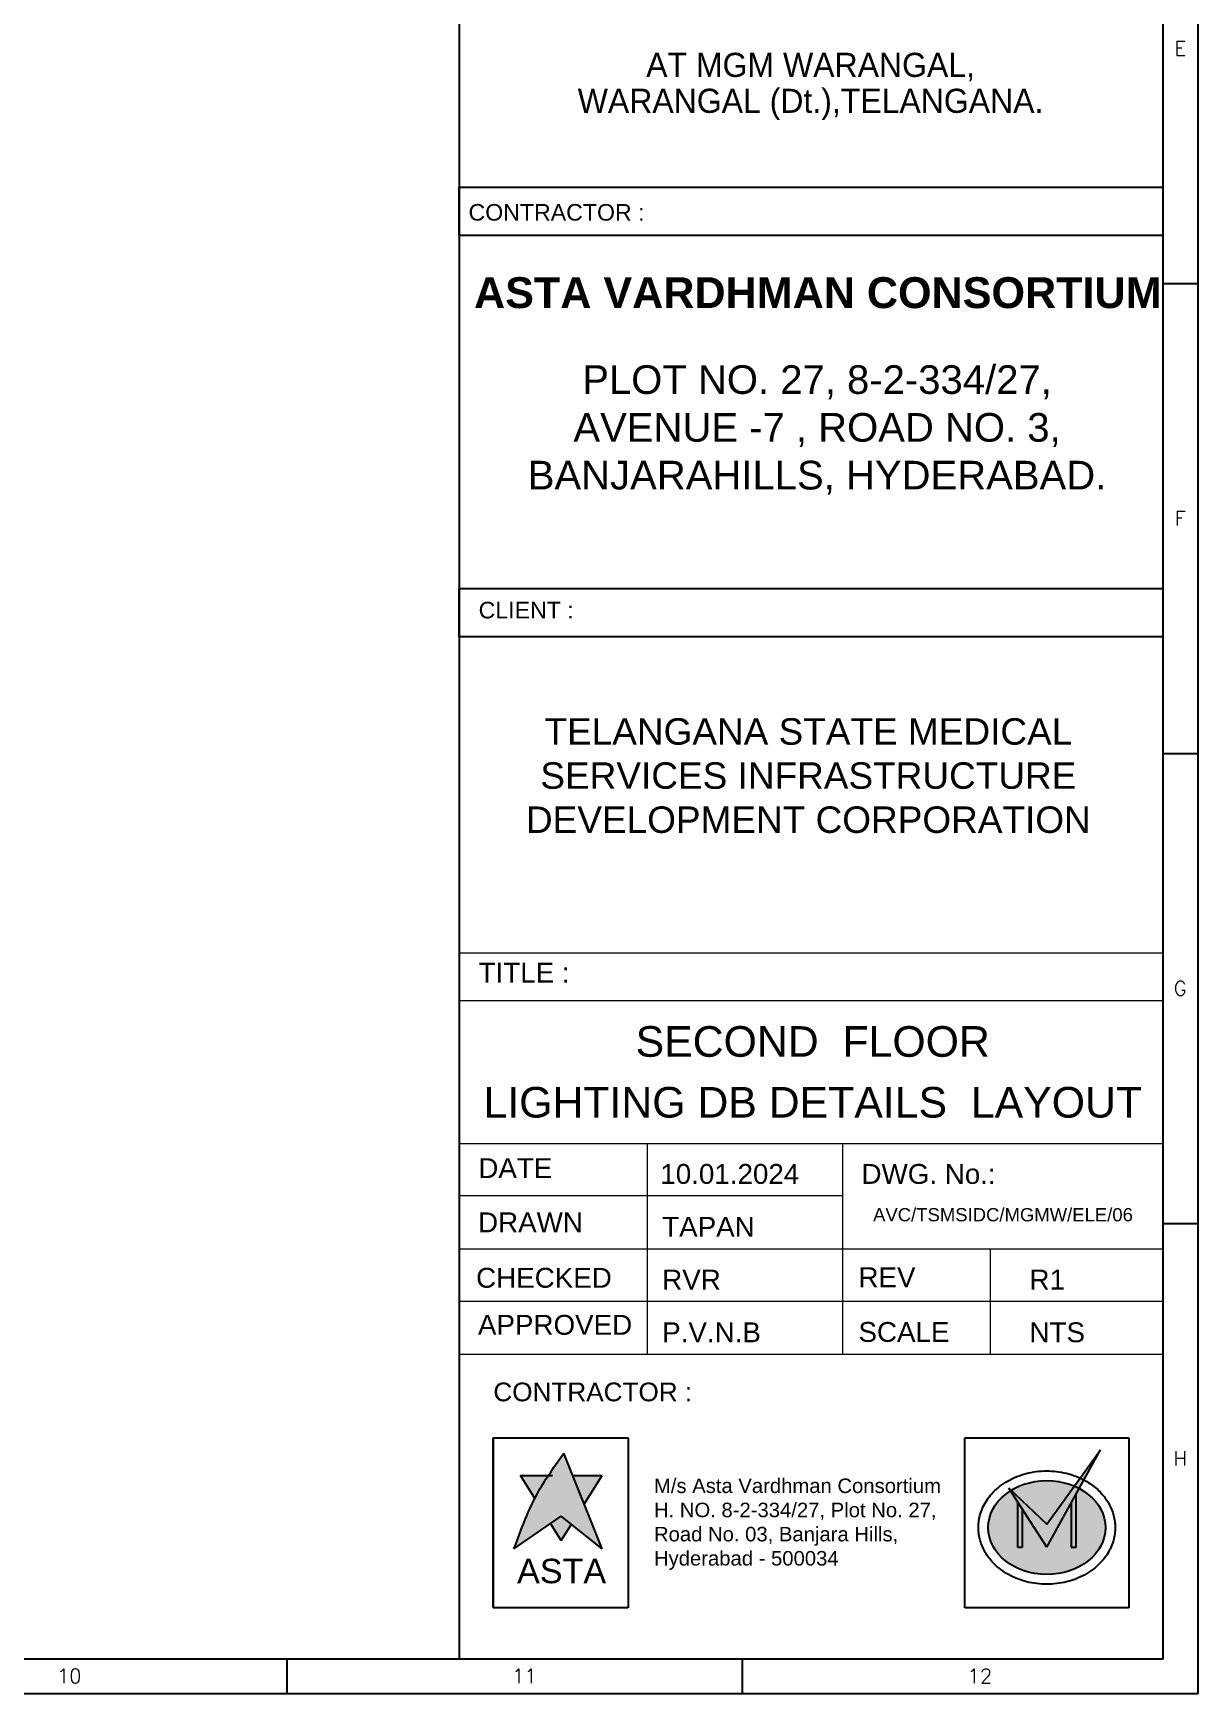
# Model space of a CAD drawing. Extents: x 2982526 to 3410143, y -1442121 to -1332990.
# Drawn here: x 3232827 to 3246031, y -1442121 to -1423292 of the extents above; entities that cross this region are included whole.
import ezdxf
from ezdxf.enums import TextEntityAlignment as Align

# ---------------------------------------------------------------- set-up
doc = ezdxf.new("R2010")
doc.units = 0
doc.header["$MEASUREMENT"] = 0
doc.linetypes.add('1', pattern=[0, 0, 0])
doc.layers.get('0').update_dxf_attribs({"color": 6, "linetype": '1'})
doc.layers.add('ELE-LIGHTING WIRING', color=7, linetype='Continuous', true_color=0x63d7b6)
doc.layers.add('LOGO', color=250, linetype='1')
doc.layers.add('TITLE', color=7, linetype='Continuous')
doc.styles.add('ARIAL', font='arial.ttf')
doc.styles.add('ROMANS', font='romans.shx')

# ---------------------------------------------------------------- blocks, each defined once
blk = doc.blocks.new('ASDDD')
at = {"layer": 'TITLE', "color": 7}
for p, q in [((3270971, -1404164), (3270971, -1442121)), ((3270971, -1426132), (3270580, -1426132)), ((3270971, -1431462), (3270580, -1431462)), ((3270971, -1436791), (3270580, -1436791)), ((3270971, -1442121), (3233596, -1442121))]:
    blk.add_line(p, q, dxfattribs=at)
at = {"layer": 'TITLE'}
for q in [(3270580, -1404556), (3233962, -1441730)]:
    blk.add_line((3270580, -1441730), q, dxfattribs=at)
at = {"layer": 'TITLE', "color": 0}
for p, q in [((3260647, -1442121), (3260647, -1441730)), ((3265809, -1442121), (3265809, -1441730))]:
    blk.add_line(p, q, dxfattribs=at)
at = {"layer": 'TITLE', "color": 7, "style": 'ROMANS', "width": 1}
for s, p in [('E', (3270771, -1423463)), ('F', (3270771, -1428792)), ('G', (3270771, -1434122)), ('H', (3270771, -1439452))]:
    blk.add_text(s, height=162, dxfattribs=at).set_placement(p, align=Align.MIDDLE)
at = {"layer": 'TITLE', "color": 0, "style": 'ROMANS', "width": 1}
for s, p in [('10', (3258176, -1441920)), ('11', (3263338, -1441920)), ('12', (3268500, -1441920))]:
    blk.add_text(s, height=162.3, dxfattribs=at).set_placement(p, align=Align.MIDDLE)
blk = doc.blocks.new('IVF-CONTRACTOR')
at = {"layer": 'LOGO', "lineweight": -3, "true_color": 0x293189}
h = blk.add_hatch(color=177, dxfattribs=at)
h.dxf.hatch_style = 1
edge = h.paths.add_edge_path()
edge.add_spline(control_points=[(3037286, -1386527), (3037185, -1386667), (3036944, -1387001), (3036801, -1387388), (3036719, -1387609)], knot_values=[0, 0, 0, 0, 519.520055, 1226.818077, 1226.818077, 1226.818077, 1226.818077], degree=3, periodic=0)
edge.add_line((3036719, -1387609), (3037255, -1387240))
edge.add_line((3037255, -1387240), (3037717, -1387609))
edge.add_line((3037717, -1387609), (3037286, -1386527))
at = {"layer": 'LOGO', "true_color": 0xed1f24}
h = blk.add_hatch(color=240, dxfattribs=at)
h.dxf.hatch_style = 1
edge = h.paths.add_edge_path()
edge.add_line((3042760, -1387590), (3043125, -1386925))
edge.add_ellipse((3042760, -1387369), major_axis=(-665, 0), ratio=0.800236, start_angle=-123.3804, end_angle=-117.8517)
edge.add_line((3043070, -1386899), (3042760, -1387331))
edge.add_line((3042760, -1387331), (3042356, -1386946))
edge.add_ellipse((3042760, -1387369), major_axis=(-665, 0), ratio=0.800236, start_angle=-52.6357, end_angle=-51.8324)
edge.add_line((3042349, -1386951), (3042760, -1387590))
edge = h.paths.add_edge_path()
edge.add_spline(control_points=[(3043179, -1386828), (3043165, -1386821), (3043150, -1386814), (3043136, -1386807)], knot_values=[-2.156071, -2.156071, -2.156071, -2.156071, -2.090953, -2.090953, -2.090953, -2.090953], degree=3, periodic=0)
edge.add_line((3043136, -1386807), (3043070, -1386899))
edge.add_ellipse((3042760, -1387369), major_axis=(-665, 0), ratio=0.800236, start_angle=-123.3804, end_angle=-117.8517, ccw=False)
edge.add_line((3043125, -1386925), (3043179, -1386828))
edge = h.paths.add_edge_path()
edge.add_line((3043367, -1386486), (3043136, -1386807))
edge.add_spline(control_points=[(3043136, -1386807), (3043150, -1386814), (3043165, -1386821), (3043179, -1386828)], knot_values=[-2.156071, -2.156071, -2.156071, -2.156071, -2.090953, -2.090953, -2.090953, -2.090953], degree=3, periodic=0)
edge.add_line((3043179, -1386828), (3043367, -1386486))
at = {"layer": 'LOGO', "lineweight": -3, "true_color": 0xc7c8ca}
h = blk.add_hatch(color=9, dxfattribs=at)
h.dxf.hatch_style = 1
edge = h.paths.add_edge_path()
edge.add_spline(control_points=[(3036953, -1387033), (3036967, -1387008), (3037022, -1386919), (3037088, -1386836), (3037139, -1386779)], knot_values=[3356.588859, 3356.588859, 3356.588859, 3356.588859, 3831.174934, 5081.098827, 5081.098827, 5081.098827, 5081.098827], degree=3, periodic=0)
edge.add_line((3037139, -1386779), (3036793, -1386779))
edge.add_line((3036793, -1386779), (3036953, -1387033))
h.paths.add_polyline_path([(3037717, -1386779), (3037386, -1386779), (3037515, -1387102)])
h.paths.add_polyline_path([(3037370, -1387332), (3037255, -1387240), (3037134, -1387323), (3037255, -1387517)])
at = {"layer": 'LOGO', "true_color": 0x139b48}
h = blk.add_hatch(color=114, dxfattribs=at)
h.dxf.hatch_style = 1
edge = h.paths.add_edge_path()
edge.add_ellipse((3042760, -1387369), major_axis=(-665, 0), ratio=0.800236, start_angle=-51.8324, end_angle=236.6196)
edge.add_line((3043125, -1386925), (3043091, -1386988))
edge.add_line((3043091, -1386988), (3043091, -1387590))
edge.add_line((3043091, -1387590), (3043036, -1387590))
edge.add_line((3043036, -1387590), (3043036, -1387088))
edge.add_line((3043036, -1387088), (3042760, -1387590))
edge.add_line((3042760, -1387590), (3042484, -1387160))
edge.add_line((3042484, -1387160), (3042484, -1387590))
edge.add_line((3042484, -1387590), (3042428, -1387590))
edge.add_line((3042428, -1387590), (3042428, -1387075))
edge.add_line((3042428, -1387075), (3042349, -1386951))
edge = h.paths.add_edge_path()
edge.add_ellipse((3042760, -1387369), major_axis=(-665, 0), ratio=0.800236, start_angle=-117.8517, end_angle=-52.6357)
edge.add_line((3042356, -1386946), (3042760, -1387331))
edge.add_line((3042760, -1387331), (3043070, -1386899))
at = {"layer": 'LOGO', "true_color": 0xed1f24}
h = blk.add_hatch(color=240, dxfattribs=at)
h.dxf.hatch_style = 1
edge = h.paths.add_edge_path()
edge.add_line((3042329, -1386921), (3042349, -1386951))
edge.add_ellipse((3042760, -1387369), major_axis=(-665, 0), ratio=0.800236, start_angle=-52.6357, end_angle=-51.8324, ccw=False)
edge.add_line((3042356, -1386946), (3042329, -1386921))
at = {"layer": 'LOGO', "true_color": 0x000000}
h = blk.add_hatch(color=18, dxfattribs=at)
h.dxf.hatch_style = 1
h.paths.add_polyline_path([(3042484, -1387160), (3042428, -1387075), (3042428, -1387590), (3042484, -1387590)])
h.paths.add_polyline_path([(3043036, -1387590), (3043091, -1387590), (3043091, -1386988), (3043036, -1387088)])
at = {"layer": 'LOGO', "color": 18, "lineweight": -3, "true_color": 0x000000}
for p, q in [((3036484, -1386350), (3038013, -1386350)), ((3036484, -1388267), (3036484, -1386350)), ((3036485, -1386350), (3038009, -1386350)), ((3036485, -1388278), (3036485, -1386350)), ((3038013, -1386350), (3038013, -1388267)), ((3041829, -1386350), (3043688, -1386350)), ((3043688, -1386350), (3043688, -1388278)), ((3038011, -1388278), (3036483, -1388278))]:
    blk.add_line(p, q, dxfattribs=at)
at = {"layer": 'LOGO', "color": 18, "true_color": 0x000000}
for p, q in [((3036485, -1386350), (3038009, -1386350)), ((3036485, -1388278), (3036485, -1386350)), ((3036485, -1388278), (3036485, -1386350)), ((3036485, -1386350), (3038009, -1386350)), ((3038013, -1386350), (3038013, -1388278)), ((3041829, -1386350), (3043688, -1386350)), ((3041829, -1388278), (3041829, -1386350)), ((3043688, -1386350), (3043688, -1388278)), ((3042760, -1387590), (3043367, -1386486)), ((3042760, -1387331), (3043367, -1386486)), ((3042760, -1387590), (3042329, -1386921)), ((3042329, -1386921), (3042760, -1387331)), ((3042428, -1387075), (3042428, -1387590)), ((3043036, -1387088), (3043036, -1387590)), ((3043091, -1387590), (3043091, -1386988)), ((3042484, -1387590), (3042484, -1387160)), ((3042428, -1387590), (3042484, -1387590)), ((3043036, -1387590), (3043091, -1387590)), ((3038009, -1388278), (3036485, -1388278)), ((3043688, -1388278), (3041829, -1388278))]:
    blk.add_line(p, q, dxfattribs=at)
at = {"layer": 'LOGO', "color": 251, "lineweight": -3, "true_color": 0x636466}
for p, q in [((3037717, -1387609), (3037286, -1386527)), ((3036793, -1386779), (3037155, -1386779)), ((3036953, -1387033), (3036793, -1386779)), ((3037386, -1386779), (3037717, -1386779)), ((3037515, -1387102), (3037717, -1386779)), ((3036719, -1387609), (3037255, -1387240)), ((3037255, -1387517), (3037134, -1387323)), ((3037717, -1387609), (3037255, -1387240)), ((3037255, -1387517), (3037370, -1387332))]:
    blk.add_line(p, q, dxfattribs=at)
at = {"layer": 'LOGO', "color": 18, "true_color": 0x000000}
blk.add_ellipse((3042760, -1387369), major_axis=(-665, 0), ratio=0.800236, start_param=-3.141592653589793, end_param=3.141592653589793, dxfattribs=at)
at = {"layer": 'LOGO', "color": 251, "lineweight": -3, "true_color": 0x636466}
blk.add_spline([(3036719, -1387609), (3036998, -1386959), (3037286, -1386527)], degree=3, dxfattribs=at)
at = {"layer": 'LOGO', "color": 18, "true_color": 0x000000}
blk.add_open_spline([(3043535, -1387369), (3043535, -1387353), (3043534, -1387336), (3043530, -1387296), (3043527, -1387272), (3043516, -1387226), (3043509, -1387202), (3043492, -1387157), (3043483, -1387135), (3043460, -1387092), (3043448, -1387071), (3043420, -1387031), (3043405, -1387011), (3043372, -1386974), (3043355, -1386956), (3043318, -1386922), (3043298, -1386906), (3043258, -1386875), (3043236, -1386861), (3043183, -1386829), (3043150, -1386812), (3043081, -1386783), (3043045, -1386771), (3042972, -1386750), (3042935, -1386742), (3042860, -1386731), (3042821, -1386728), (3042745, -1386726), (3042706, -1386727), (3042630, -1386735), (3042593, -1386741), (3042518, -1386757), (3042482, -1386768), (3042412, -1386794), (3042377, -1386809), (3042312, -1386843), (3042280, -1386862), (3042221, -1386905), (3042194, -1386928), (3042147, -1386974), (3042127, -1386996), (3042091, -1387042), (3042074, -1387067), (3042045, -1387117), (3042033, -1387143), (3042012, -1387197), (3042003, -1387225), (3041992, -1387276), (3041988, -1387299), (3041984, -1387347), (3041984, -1387371), (3041986, -1387418), (3041989, -1387442), (3041997, -1387489), (3042003, -1387512), (3042018, -1387557), (3042026, -1387580), (3042047, -1387623), (3042058, -1387645), (3042084, -1387686), (3042098, -1387706), (3042129, -1387744), (3042145, -1387762), (3042180, -1387798), (3042199, -1387814), (3042238, -1387846), (3042259, -1387861), (3042311, -1387894), (3042343, -1387912), (3042409, -1387944), (3042444, -1387957), (3042515, -1387980), (3042552, -1387989), (3042626, -1388003), (3042664, -1388007), (3042740, -1388012), (3042778, -1388012), (3042854, -1388008), (3042892, -1388003), (3042966, -1387989), (3043003, -1387980), (3043074, -1387958), (3043109, -1387944), (3043175, -1387913), (3043208, -1387895), (3043268, -1387856), (3043297, -1387834), (3043351, -1387787), (3043376, -1387761), (3043416, -1387713), (3043432, -1387690), (3043462, -1387643), (3043475, -1387619), (3043497, -1387569), (3043507, -1387543), (3043522, -1387491), (3043527, -1387464), (3043533, -1387415), (3043535, -1387392), (3043535, -1387369)], degree=3, knots=[-3.141593, -3.141593, -3.141593, -3.141593, -3.06788, -3.06788, -2.960953, -2.960953, -2.854026, -2.854026, -2.747099, -2.747099, -2.640172, -2.640172, -2.533245, -2.533245, -2.426319, -2.426319, -2.319392, -2.319392, -2.212465, -2.212465, -2.059875, -2.059875, -1.907286, -1.907286, -1.754697, -1.754697, -1.602107, -1.602107, -1.449518, -1.449518, -1.296928, -1.296928, -1.144339, -1.144339, -0.99175, -0.99175, -0.83916, -0.83916, -0.686571, -0.686571, -0.558641, -0.558641, -0.43071, -0.43071, -0.30278, -0.30278, -0.17485, -0.17485, -0.068516, -0.068516, 0.037819, 0.037819, 0.144154, 0.144154, 0.250488, 0.250488, 0.356823, 0.356823, 0.463157, 0.463157, 0.569492, 0.569492, 0.675826, 0.675826, 0.782161, 0.782161, 0.888495, 0.888495, 1.039928, 1.039928, 1.191361, 1.191361, 1.342794, 1.342794, 1.494227, 1.494227, 1.64566, 1.64566, 1.797093, 1.797093, 1.948526, 1.948526, 2.099959, 2.099959, 2.251392, 2.251392, 2.402825, 2.402825, 2.554258, 2.554258, 2.675591, 2.675591, 2.796924, 2.796924, 2.918258, 2.918258, 3.039591, 3.039591, 3.141593, 3.141593, 3.141593, 3.141593], dxfattribs=at)
at = {"layer": 'LOGO', "lineweight": -3, "attachment_point": 1, "style": 'ARIAL'}
for s, width, gutter_width, insert, char_height in [('{\\C256;CONTRACTOR :}', 3919.85, 1060, (3036485, -1385725), 212.06), ('{\\C256;M/s Asta Vardhman Consortium\\PH. NO. 8-2-334/27, Plot No. 27, Road No. 03, Banjara Hills, Hyderabad - 500034}', 3696.75, 822, (3038306, -1386813), 164.38)]:
    blk.add_mtext_dynamic_manual_height_columns(s, width=width, gutter_width=gutter_width, heights=[0], dxfattribs=dict(at, insert=insert, char_height=char_height))
at = {"layer": 'LOGO', "color": 18, "lineweight": 100, "true_color": 0x000000, "insert": (3036754, -1387723), "char_height": 276.9, "attachment_point": 1, "style": 'ARIAL'}
blk.add_mtext_dynamic_manual_height_columns('ASTA', width=997.56, gutter_width=254, heights=[0], dxfattribs=at)

msp = doc.modelspace()

# ---------------------------------------------------------------- linework, layer by layer
at = {"color": 18, "lineweight": 0, "ltscale": 2, "true_color": 0x000000}
for p, q in [((3237657.9, -1435882.5), (3245639, -1435882.5)), ((3237657.9, -1438270.4), (3245639, -1438270.4))]:
    msp.add_line(p, q, dxfattribs=at)
at = {"color": 18, "lineweight": 0, "true_color": 0x000000}
for p, q in [((3239790.6, -1438270.4), (3239790.6, -1435878.5)), ((3242000.9, -1435878.5), (3242000.9, -1438270.4)), ((3242000.9, -1436476.6), (3237657.9, -1436476.6)), ((3237657.9, -1437074.7), (3245639, -1437074.7)), ((3243681.9, -1438270.4), (3243681.9, -1437074.7)), ((3245639, -1437672.6), (3237657.9, -1437672.6))]:
    msp.add_line(p, q, dxfattribs=at)
at = {"layer": 'TITLE', "color": 18, "true_color": 0x000000}
msp.add_line((3237657.9, -1404555.8), (3237657.9, -1441729.6), dxfattribs=at)
for points in [[(3237657.9, -1425037.4), (3245636.2, -1425037.4), (3245636.2, -1425584.9), (3237657.9, -1425584.9)], [(3237657.9, -1429588.4), (3245636.1, -1429588.4), (3245636.1, -1430135.9), (3237657.9, -1430135.9)]]:
    msp.add_lwpolyline(points, close=True, dxfattribs=at)
at = {"layer": 'TITLE', "color": 18, "lineweight": 0, "true_color": 0x000000}
msp.add_lwpolyline([(3237657.9, -1433717.9), (3245636.1, -1433717.9), (3245636.1, -1434265.5), (3237657.9, -1434265.5)], close=True, dxfattribs=at)

# ---------------------------------------------------------------- block references
at = {"color": 0}
msp.add_blockref('IVF-CONTRACTOR', (201559, -52867.4), dxfattribs=at)
at = {"layer": 'ELE-LIGHTING WIRING', "color": 7}
msp.add_blockref('ASDDD', (-24940.5, 0), dxfattribs=at)

# ---------------------------------------------------------------- texts
at = {"layer": 'TITLE', "color": 18, "true_color": 0x000000, "style": 'ARIAL', "width": 0.95}
for s, p in [('AT MGM WARANGAL,', (3241640.6, -1423787.7, 36.7)), ('WARANGAL (Dt.),TELANGANA.', (3241640.6, -1424195.1, 36.7))]:
    msp.add_text(s, height=273.316, rotation=0.00005, dxfattribs=at).set_placement(p, align=Align.CENTER)
at = {"layer": 'TITLE', "color": 18, "true_color": 0x000000, "style": 'ARIAL'}
for s, height, p in [('CONTRACTOR :', 187.723, (3237762.6, -1425417)), ('CLIENT :', 187.72, (3237877.1, -1429927.3))]:
    msp.add_text(s, height=height, dxfattribs=at).set_placement(p)
at = {"layer": 'TITLE', "color": 18, "lineweight": 0, "true_color": 0x000000, "style": 'ARIAL'}
for s, p in [('TITLE :', (3237877.2, -1434056.8)), ('10.01.2024', (3239937.5, -1436339.2)), ('DWG. No.:', (3242218.2, -1436339.2)), ('TAPAN', (3239958.4, -1436938.8)), ('RVR', (3239958.4, -1437537)), ('REV', (3242183.4, -1437510.6)), ('R1', (3244122.5, -1437537)), ('P.V.N.B', (3239958.4, -1438134.8)), ('SCALE', (3242183.4, -1438131.2)), ('NTS', (3244122.5, -1438134.8))]:
    msp.add_text(s, height=225.27, dxfattribs=at).set_placement(p)
for s, height, p in [('SECOND  FLOOR', 347.273, (3241665.3, -1434898.1, -897.6)), ('LIGHTING DB DETAILS  LAYOUT', 347.273, (3241665.3, -1435587.7, -897.6)), ('AVC/TSMSIDC/MGMW/ELE/06', 150, (3243822.2, -1436764))]:
    msp.add_text(s, height=height, dxfattribs=at).set_placement(p, align=Align.CENTER)
for s, p in [('DATE', (3238293.3, -1436160.5)), ('DRAWN ', (3238508.8, -1436775.6)), ('CHECKED', (3238617.9, -1437404.4)), ('APPROVED', (3238743.8, -1437937.5))]:
    msp.add_text(s, height=225.27, dxfattribs=at).set_placement(p, align=Align.MIDDLE_CENTER)
at = {"layer": 'TITLE', "color": 18, "true_color": 0x000000, "attachment_point": 2, "rotation": 0.00005, "style": 'ARIAL'}
for s, insert, char_height, width in [('{\\fArial|b1|i0|c0|p34;ASTA VARDHMAN CONSORTIUM}', (3241722.5, -1426058.9, -1105.4), 350, 8171.752), ('PLOT NO. 27, 8-2-334/27, AVENUE -7 , ROAD NO. 3, BANJARAHILLS, HYDERABAD. ', (3241713.9, -1427057.1, -1105.4), 325, 6552.967), ('TELANGANA STATE MEDICAL \\PSERVICES INFRASTRUCTURE DEVELOPMENT CORPORATION', (3241615.6, -1431059.4), 300, 7552.182)]:
    msp.add_mtext(s, dxfattribs=dict(at, insert=insert, char_height=char_height, width=width))

doc.saveas('drawing.dxf')
